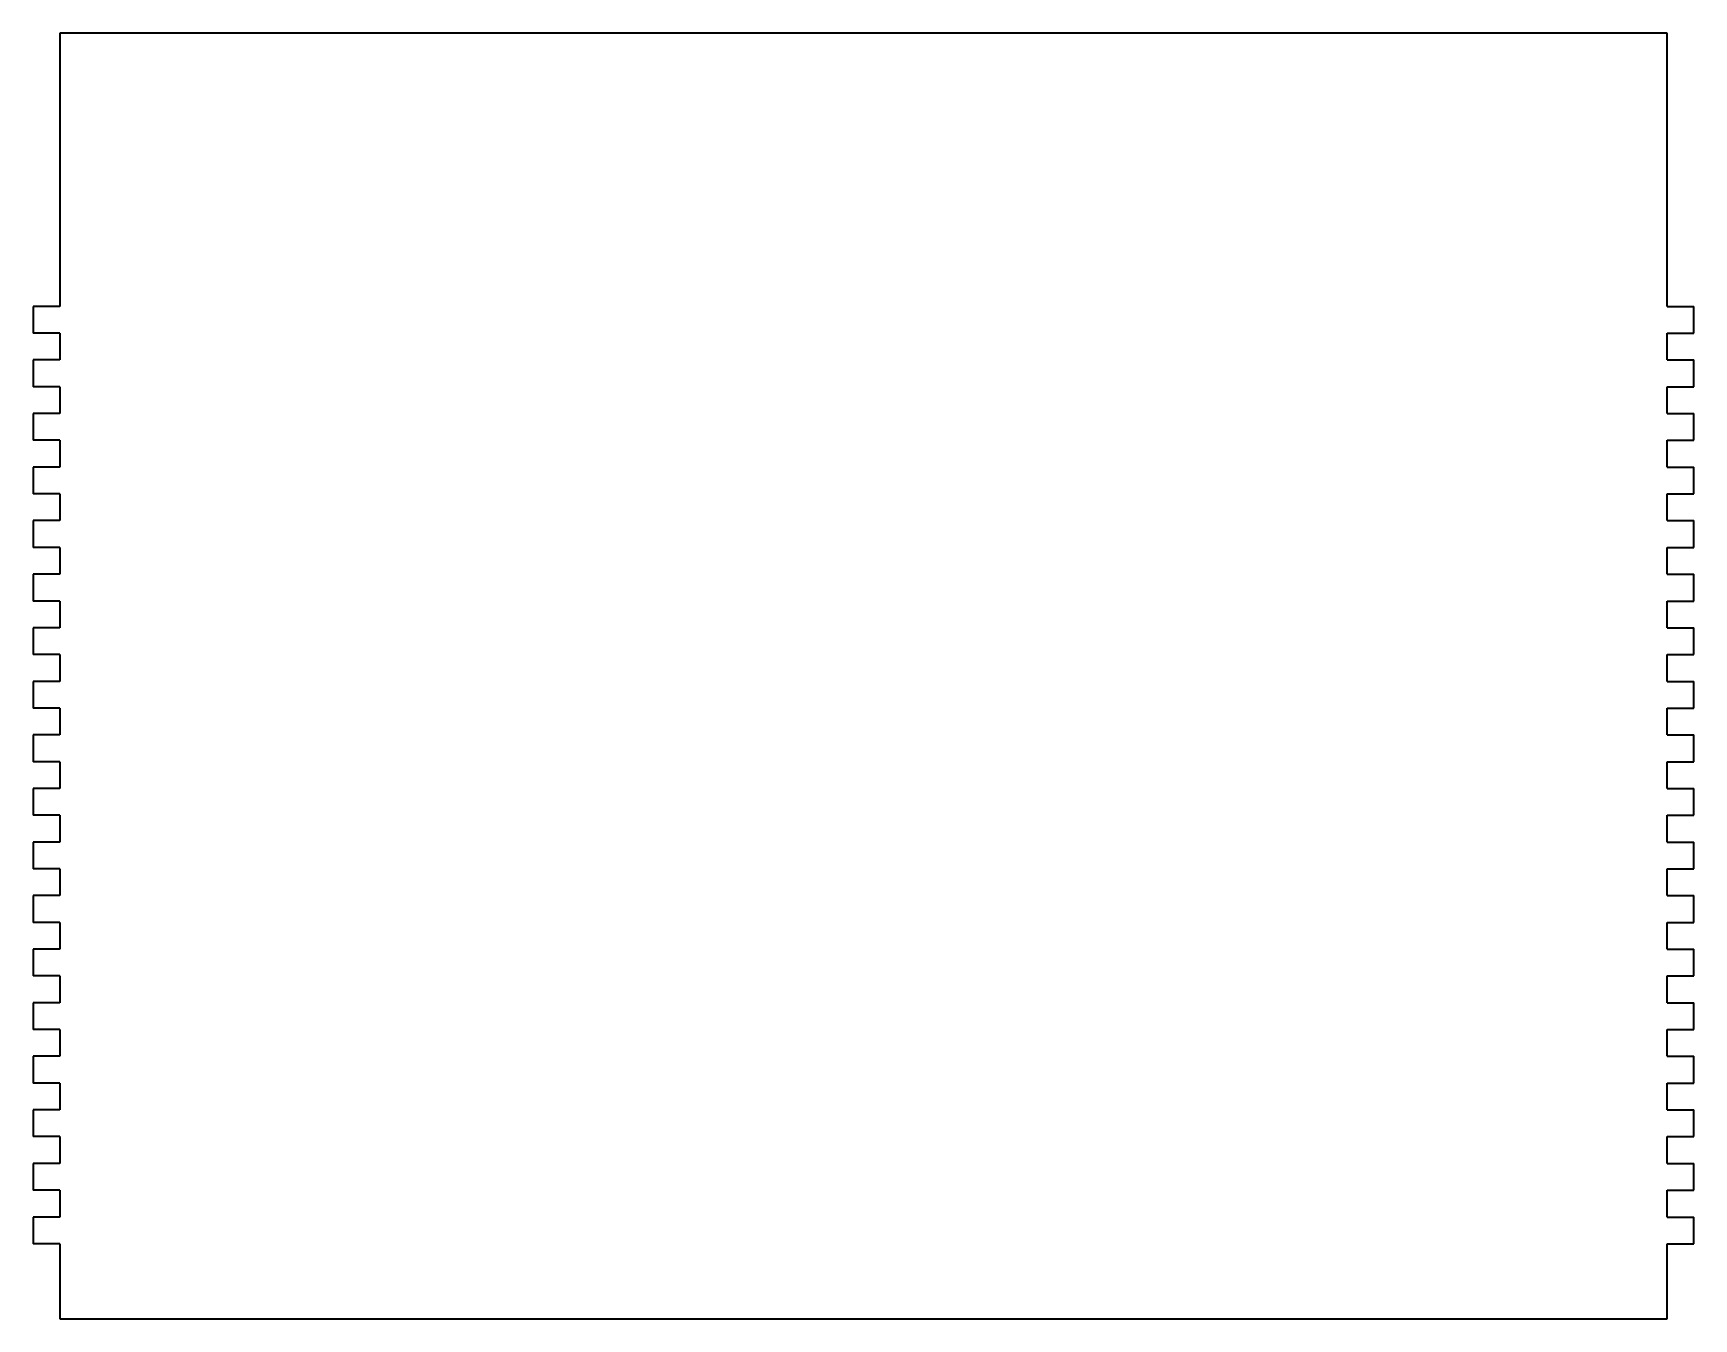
# Model space of a CAD drawing. Extents: x 14 to 169, y 77 to 197.
import ezdxf

# ---------------------------------------------------------------- set-up
doc = ezdxf.new("R2010")
doc.units = 0

msp = doc.modelspace()

# ---------------------------------------------------------------- linework, layer by layer
at = {"color": 7, "lineweight": 35}
for p, q in [((16.277832, 197.025574), (16.277832, 171.525574)), ((166.277832, 197.025574), (16.277832, 197.025574)), ((166.277832, 171.525574), (166.277832, 197.025574)), ((13.777832, 171.525574), (13.777832, 169.025574)), ((16.277832, 171.525574), (13.777832, 171.525574)), ((166.277832, 171.525574), (168.777832, 171.525574)), ((168.777832, 169.025574), (168.777832, 171.525574)), ((16.277832, 169.025574), (13.777832, 169.025574)), ((16.277832, 169.025574), (16.277832, 166.525574)), ((166.277832, 166.525574), (166.277832, 169.025574)), ((166.277832, 169.025574), (168.777832, 169.025574)), ((13.777832, 166.525574), (13.777832, 164.025574)), ((16.277832, 166.525574), (13.777832, 166.525574)), ((166.277832, 166.525574), (168.777832, 166.525574)), ((168.777832, 164.025574), (168.777832, 166.525574)), ((16.277832, 164.025574), (13.777832, 164.025574)), ((16.277832, 164.025574), (16.277832, 161.525574)), ((166.277832, 161.525574), (166.277832, 164.025574)), ((166.277832, 164.025574), (168.777832, 164.025574)), ((13.777832, 161.525574), (13.777832, 159.025574)), ((16.277832, 161.525574), (13.777832, 161.525574)), ((166.277832, 161.525574), (168.777832, 161.525574)), ((168.777832, 159.025574), (168.777832, 161.525574)), ((16.277832, 159.025574), (13.777832, 159.025574)), ((16.277832, 159.025574), (16.277832, 156.525574)), ((166.277832, 156.525574), (166.277832, 159.025574)), ((166.277832, 159.025574), (168.777832, 159.025574)), ((13.777832, 156.525574), (13.777832, 154.025574)), ((16.277832, 156.525574), (13.777832, 156.525574)), ((166.277832, 156.525574), (168.777832, 156.525574)), ((168.777832, 154.025574), (168.777832, 156.525574)), ((16.277832, 154.025574), (13.777832, 154.025574)), ((16.277832, 154.025574), (16.277832, 151.525574)), ((166.277832, 151.525574), (166.277832, 154.025574)), ((166.277832, 154.025574), (168.777832, 154.025574)), ((13.777832, 151.525574), (13.777832, 149.025574)), ((16.277832, 151.525574), (13.777832, 151.525574)), ((166.277832, 151.525574), (168.777832, 151.525574)), ((168.777832, 149.025574), (168.777832, 151.525574)), ((16.277832, 149.025574), (13.777832, 149.025574)), ((16.277832, 149.025574), (16.277832, 146.525574)), ((166.277832, 146.525574), (166.277832, 149.025574)), ((166.277832, 149.025574), (168.777832, 149.025574)), ((13.777832, 146.525574), (13.777832, 144.025574)), ((16.277832, 146.525574), (13.777832, 146.525574)), ((166.277832, 146.525574), (168.777832, 146.525574)), ((168.777832, 144.025574), (168.777832, 146.525574)), ((16.277832, 144.025574), (13.777832, 144.025574)), ((16.277832, 144.025574), (16.277832, 141.525574)), ((166.277832, 141.525574), (166.277832, 144.025574)), ((166.277832, 144.025574), (168.777832, 144.025574)), ((13.777832, 141.525574), (13.777832, 139.025574)), ((16.277832, 141.525574), (13.777832, 141.525574)), ((166.277832, 141.525574), (168.777832, 141.525574)), ((168.777832, 139.025574), (168.777832, 141.525574)), ((16.277832, 139.025574), (13.777832, 139.025574)), ((16.277832, 139.025574), (16.277832, 136.525574)), ((166.277832, 136.525574), (166.277832, 139.025574)), ((166.277832, 139.025574), (168.777832, 139.025574)), ((13.777832, 136.525574), (13.777832, 134.025574)), ((16.277832, 136.525574), (13.777832, 136.525574)), ((166.277832, 136.525574), (168.777832, 136.525574)), ((168.777832, 134.025574), (168.777832, 136.525574)), ((16.277832, 134.025574), (13.777832, 134.025574)), ((16.277832, 134.025574), (16.277832, 131.525574)), ((166.277832, 131.525574), (166.277832, 134.025574)), ((166.277832, 134.025574), (168.777832, 134.025574)), ((13.777832, 131.525574), (13.777832, 129.025574)), ((16.277832, 131.525574), (13.777832, 131.525574)), ((166.277832, 131.525574), (168.777832, 131.525574)), ((168.777832, 129.025574), (168.777832, 131.525574)), ((16.277832, 129.025574), (13.777832, 129.025574)), ((16.277832, 129.025574), (16.277832, 126.525574)), ((166.277832, 126.525574), (166.277832, 129.025574)), ((166.277832, 129.025574), (168.777832, 129.025574)), ((13.777832, 126.525574), (13.777832, 124.025574)), ((16.277832, 126.525574), (13.777832, 126.525574)), ((166.277832, 126.525574), (168.777832, 126.525574)), ((168.777832, 124.025574), (168.777832, 126.525574)), ((16.277832, 124.025574), (13.777832, 124.025574)), ((16.277832, 124.025574), (16.277832, 121.525574)), ((166.277832, 121.525574), (166.277832, 124.025574)), ((166.277832, 124.025574), (168.777832, 124.025574)), ((13.777832, 121.525574), (13.777832, 119.025574)), ((16.277832, 121.525574), (13.777832, 121.525574)), ((166.277832, 121.525574), (168.777832, 121.525574)), ((168.777832, 119.025574), (168.777832, 121.525574)), ((16.277832, 119.025574), (13.777832, 119.025574)), ((16.277832, 119.025574), (16.277832, 116.525574)), ((166.277832, 116.525574), (166.277832, 119.025574)), ((166.277832, 119.025574), (168.777832, 119.025574)), ((13.777832, 116.525574), (13.777832, 114.025574)), ((16.277832, 116.525574), (13.777832, 116.525574)), ((166.277832, 116.525574), (168.777832, 116.525574)), ((168.777832, 114.025574), (168.777832, 116.525574)), ((16.277832, 114.025574), (13.777832, 114.025574)), ((16.277832, 114.025574), (16.277832, 111.525574)), ((166.277832, 111.525574), (166.277832, 114.025574)), ((166.277832, 114.025574), (168.777832, 114.025574)), ((13.777832, 111.525574), (13.777832, 109.025574)), ((16.277832, 111.525574), (13.777832, 111.525574)), ((166.277832, 111.525574), (168.777832, 111.525574)), ((168.777832, 109.025574), (168.777832, 111.525574)), ((16.277832, 109.025574), (13.777832, 109.025574)), ((16.277832, 109.025574), (16.277832, 106.525574)), ((166.277832, 106.525574), (166.277832, 109.025574)), ((166.277832, 109.025574), (168.777832, 109.025574)), ((13.777832, 106.525574), (13.777832, 104.025574)), ((16.277832, 106.525574), (13.777832, 106.525574)), ((166.277832, 106.525574), (168.777832, 106.525574)), ((168.777832, 104.025574), (168.777832, 106.525574)), ((16.277832, 104.025574), (13.777832, 104.025574)), ((16.277832, 104.025574), (16.277832, 101.525574)), ((166.277832, 101.525574), (166.277832, 104.025574)), ((166.277832, 104.025574), (168.777832, 104.025574)), ((13.777832, 101.525574), (13.777832, 99.025574)), ((16.277832, 101.525574), (13.777832, 101.525574)), ((166.277832, 101.525574), (168.777832, 101.525574)), ((168.777832, 99.025574), (168.777832, 101.525574)), ((16.277832, 99.025574), (13.777832, 99.025574)), ((16.277832, 99.025574), (16.277832, 96.525574)), ((166.277832, 96.525574), (166.277832, 99.025574)), ((166.277832, 99.025574), (168.777832, 99.025574)), ((13.777832, 96.525574), (13.777832, 94.025574)), ((16.277832, 96.525574), (13.777832, 96.525574)), ((166.277832, 96.525574), (168.777832, 96.525574)), ((168.777832, 94.025574), (168.777832, 96.525574)), ((16.277832, 94.025574), (13.777832, 94.025574)), ((16.277832, 94.025574), (16.277832, 91.525574)), ((166.277832, 91.525574), (166.277832, 94.025574)), ((166.277832, 94.025574), (168.777832, 94.025574)), ((13.777832, 91.525574), (13.777832, 89.025574)), ((16.277832, 91.525574), (13.777832, 91.525574)), ((166.277832, 91.525574), (168.777832, 91.525574)), ((168.777832, 89.025574), (168.777832, 91.525574)), ((16.277832, 89.025574), (13.777832, 89.025574)), ((16.277832, 89.025574), (16.277832, 86.525574)), ((166.277832, 86.525574), (166.277832, 89.025574)), ((166.277832, 89.025574), (168.777832, 89.025574)), ((13.777832, 86.525574), (13.777832, 84.025574)), ((16.277832, 86.525574), (13.777832, 86.525574)), ((166.277832, 86.525574), (168.777832, 86.525574)), ((168.777832, 84.025574), (168.777832, 86.525574)), ((16.277832, 84.025574), (13.777832, 84.025574)), ((16.277832, 84.025574), (16.277832, 77.025574)), ((166.277832, 84.025574), (168.777832, 84.025574)), ((166.277832, 77.025574), (166.277832, 84.025574)), ((16.277832, 77.025574), (166.277832, 77.025574))]:
    msp.add_line(p, q, dxfattribs=at)

doc.saveas('drawing.dxf')
